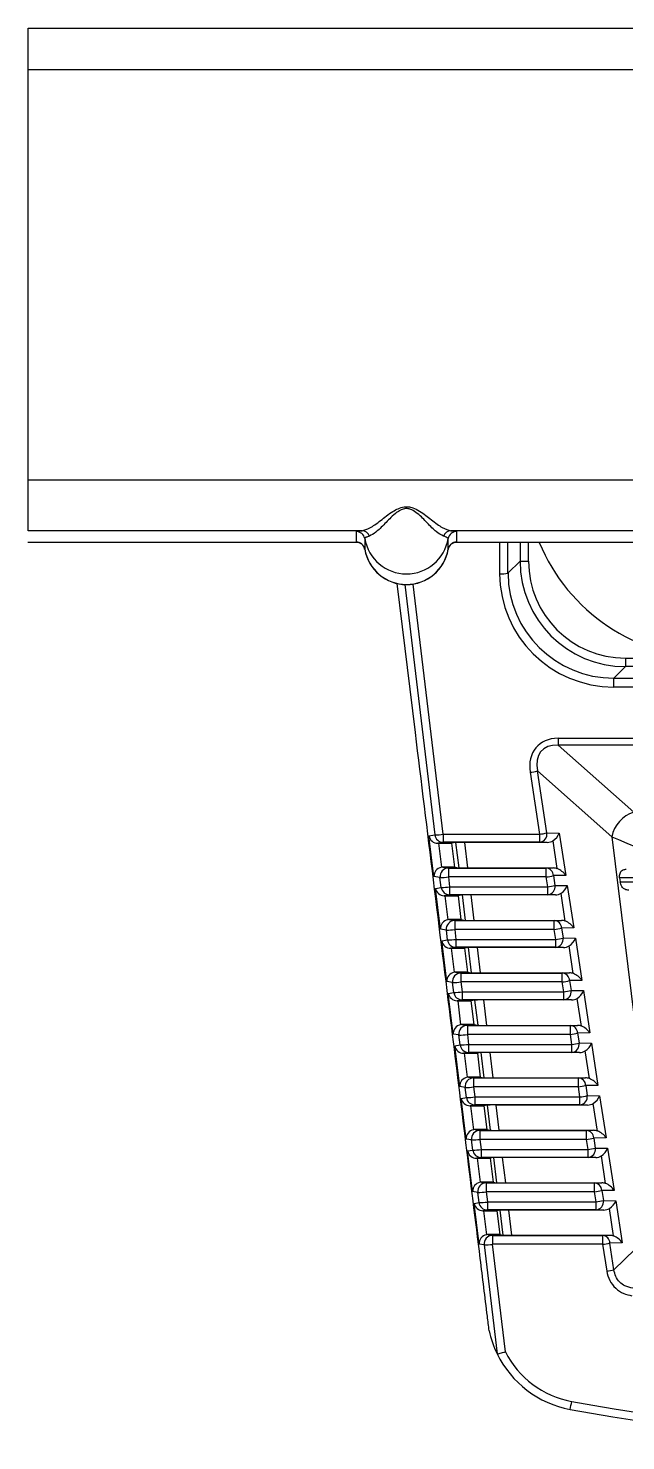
# Model space of a CAD drawing. Extents: x 7 to 135, y 3 to 97.
# Drawn here: x 56.149 to 56.855, y 36.432 to 38.1 of the extents above; entities that cross this region are included whole.
import ezdxf

# ---------------------------------------------------------------- set-up
doc = ezdxf.new("R2010")
doc.units = 0
doc.header["$MEASUREMENT"] = 0
doc.layers.add('OBJECT', color=7, linetype='CONTINUOUS')

msp = doc.modelspace()

# ---------------------------------------------------------------- linework, layer by layer
at = {"layer": 'OBJECT'}
for p, q in [((56.1495, 38.1), (58.2431, 38.1)), ((56.1495, 38.051), (56.1495, 38.1)), ((56.1495, 37.5666), (56.1495, 38.051)), ((58.2431, 38.051), (56.1495, 38.051)), ((56.1495, 37.5066), (56.1495, 37.5666)), ((56.1495, 37.5666), (58.2431, 37.5666)), ((56.5438, 37.5066), (56.1495, 37.5066)), ((56.5371, 37.5057), (56.5438, 37.5066)), ((56.5371, 37.4932), (56.5371, 37.5057)), ((56.547, 37.4973), (56.547, 37.4849)), ((56.6456, 37.4849), (56.6456, 37.4973)), ((57.1438, 37.5066), (56.6488, 37.5066)), ((56.6554, 37.5057), (56.6554, 37.4932)), ((56.5371, 37.4929), (56.149, 37.4929)), ((56.5371, 37.4929), (56.5371, 37.4932)), ((56.547, 37.4849), (56.547, 37.4846)), ((56.6455, 37.4846), (56.6456, 37.4849)), ((56.6554, 37.4932), (56.6554, 37.4929)), ((57.1371, 37.4929), (56.6554, 37.4929)), ((56.7061, 37.4929), (56.7063, 37.4559)), ((56.7162, 37.4564), (56.716, 37.4929)), ((56.7306, 37.4929), (56.7306, 37.4707)), ((56.7405, 37.4707), (56.7405, 37.4929)), ((56.7306, 37.4707), (56.7162, 37.4564)), ((56.7306, 37.4707), (56.7405, 37.4707)), ((56.6068, 37.2684), (56.5852, 37.4443)), ((56.5944, 37.4431), (56.6299, 37.1475)), ((56.6398, 37.1482), (56.6043, 37.4437)), ((56.8551, 37.3562), (56.8551, 37.3462)), ((56.8551, 37.3562), (57.5376, 37.3562)), ((56.8414, 37.3325), (56.8551, 37.3462)), ((56.8414, 37.322), (56.8414, 37.3325)), ((56.8414, 37.3325), (57.5514, 37.3325)), ((57.5376, 37.3462), (56.8551, 37.3462)), ((57.5514, 37.322), (56.8414, 37.322)), ((56.7754, 37.2615), (57.6173, 37.2615)), ((56.7754, 37.2615), (56.7754, 37.2534)), ((57.6173, 37.2534), (56.7754, 37.2534)), ((56.8647, 37.1743), (56.7754, 37.2534)), ((56.7424, 37.2214), (56.7536, 37.1482)), ((56.7622, 37.1498), (56.751, 37.223)), ((56.751, 37.223), (56.8389, 37.1452)), ((56.6229, 37.1463), (56.6299, 37.1475)), ((56.6398, 37.1482), (56.7536, 37.1482)), ((56.6398, 37.1482), (56.6398, 37.1387)), ((56.7536, 37.1482), (56.7536, 37.1387)), ((56.7622, 37.1498), (56.7768, 37.1496)), ((56.7768, 37.1496), (56.7845, 37.0996)), ((56.6288, 37.0982), (56.6229, 37.1463)), ((56.6398, 37.1387), (56.6333, 37.1376)), ((56.634, 37.1376), (56.6496, 37.1376)), ((56.634, 37.1376), (56.6375, 37.1092)), ((56.7536, 37.1387), (56.6398, 37.1387)), ((56.6548, 37.1385), (56.6496, 37.1376)), ((56.6496, 37.1376), (56.6531, 37.1094)), ((56.6584, 37.1085), (56.6548, 37.1385)), ((56.7627, 37.1386), (56.6648, 37.1386)), ((56.6648, 37.1386), (56.6684, 37.1084)), ((56.7627, 37.1386), (56.7536, 37.1387)), ((56.7744, 37.1076), (56.7694, 37.1404)), ((56.8389, 37.1452), (56.8953, 36.6864)), ((56.6359, 37.0971), (56.6288, 37.0982)), ((56.6373, 37.0855), (56.6359, 37.0971)), ((56.6392, 37.1094), (56.6459, 37.1083)), ((56.6531, 37.1094), (56.6392, 37.1094)), ((56.6459, 37.1083), (56.6459, 37.0978)), ((56.6459, 37.1083), (56.7614, 37.1083)), ((56.7614, 37.0978), (56.6459, 37.0978)), ((56.6459, 37.0978), (56.6473, 37.0862)), ((56.6531, 37.1094), (56.6584, 37.1085)), ((56.6684, 37.1084), (56.7698, 37.1084)), ((56.7614, 37.1083), (56.7698, 37.1084)), ((56.7614, 37.0978), (56.7614, 37.1083)), ((56.7631, 37.0862), (56.7614, 37.0978)), ((56.7845, 37.0996), (56.77, 37.0993)), ((56.77, 37.0993), (56.7717, 37.0877)), ((56.8481, 37.0969), (56.8487, 37.0921)), ((57.5446, 37.0969), (56.8481, 37.0969)), ((56.6305, 37.0843), (56.6373, 37.0855)), ((56.6364, 37.0362), (56.6305, 37.0843)), ((56.6473, 37.0862), (56.7631, 37.0862)), ((56.6473, 37.0862), (56.6473, 37.0767)), ((56.7631, 37.0767), (56.7631, 37.0862)), ((56.7717, 37.0877), (56.7863, 37.0875)), ((56.7863, 37.0875), (56.794, 37.0376)), ((56.8487, 37.0921), (57.544, 37.0921)), ((56.6473, 37.0767), (56.6409, 37.0756)), ((56.6416, 37.0756), (56.6572, 37.0756)), ((56.6416, 37.0756), (56.6451, 37.0472)), ((56.7631, 37.0767), (56.6473, 37.0767)), ((56.6623, 37.0765), (56.6572, 37.0756)), ((56.6572, 37.0756), (56.6607, 37.0474)), ((56.6659, 37.0465), (56.6623, 37.0765)), ((56.7723, 37.0766), (56.6723, 37.0766)), ((56.6723, 37.0766), (56.6759, 37.0464)), ((56.7723, 37.0766), (56.7631, 37.0767)), ((56.7839, 37.0456), (56.7789, 37.0784)), ((56.6468, 37.0474), (56.6533, 37.0463)), ((56.6607, 37.0474), (56.6468, 37.0474)), ((56.6607, 37.0474), (56.6659, 37.0465)), ((56.6759, 37.0464), (56.7793, 37.0464)), ((56.7709, 37.0463), (56.7793, 37.0464)), ((56.6434, 37.0351), (56.6364, 37.0362)), ((56.6448, 37.0234), (56.6434, 37.0351)), ((56.6533, 37.0463), (56.6533, 37.0358)), ((56.6533, 37.0463), (56.7709, 37.0463)), ((56.7709, 37.0358), (56.6533, 37.0358)), ((56.6533, 37.0358), (56.6547, 37.0241)), ((56.7709, 37.0358), (56.7709, 37.0463)), ((56.7727, 37.0241), (56.7709, 37.0358)), ((56.794, 37.0376), (56.7795, 37.0374)), ((56.7795, 37.0374), (56.7813, 37.0257)), ((56.6381, 37.0223), (56.6448, 37.0234)), ((56.644, 36.9742), (56.6381, 37.0223)), ((56.6547, 37.0147), (56.6485, 37.0136)), ((56.6492, 37.0136), (56.6648, 37.0136)), ((56.6492, 37.0136), (56.6527, 36.9852)), ((56.6547, 37.0241), (56.7727, 37.0241)), ((56.6547, 37.0241), (56.6547, 37.0147)), ((56.7727, 37.0147), (56.6547, 37.0147)), ((56.6697, 37.0144), (56.6648, 37.0136)), ((56.6648, 37.0136), (56.6683, 36.9854)), ((56.6733, 36.9846), (56.6697, 37.0144)), ((56.7818, 37.0145), (56.6797, 37.0145)), ((56.6797, 37.0145), (56.6833, 36.9845)), ((56.7727, 37.0147), (56.7727, 37.0241)), ((56.7818, 37.0145), (56.7727, 37.0147)), ((56.7813, 37.0257), (56.7959, 37.0255)), ((56.7934, 36.9837), (56.7884, 37.0164)), ((56.7959, 37.0255), (56.8035, 36.9756)), ((56.6544, 36.9854), (56.6607, 36.9843)), ((56.6683, 36.9854), (56.6544, 36.9854)), ((56.6607, 36.9843), (56.6607, 36.9738)), ((56.6607, 36.9843), (56.7804, 36.9843)), ((56.6683, 36.9854), (56.6733, 36.9846)), ((56.6833, 36.9845), (56.7889, 36.9845)), ((56.7804, 36.9843), (56.7889, 36.9845)), ((56.7804, 36.9738), (56.7804, 36.9843)), ((56.6508, 36.9731), (56.644, 36.9742)), ((56.6522, 36.9614), (56.6508, 36.9731)), ((56.7804, 36.9738), (56.6607, 36.9738)), ((56.6607, 36.9738), (56.6621, 36.9621)), ((56.7822, 36.9621), (56.7804, 36.9738)), ((56.8035, 36.9756), (56.789, 36.9754)), ((56.789, 36.9754), (56.7908, 36.9637)), ((56.7908, 36.9637), (56.8054, 36.9635)), ((56.8054, 36.9635), (56.813, 36.9137)), ((56.6457, 36.9603), (56.6522, 36.9614)), ((56.6516, 36.9122), (56.6457, 36.9603)), ((56.6621, 36.9526), (56.6561, 36.9516)), ((56.6568, 36.9516), (56.6725, 36.9516)), ((56.6568, 36.9516), (56.6603, 36.9232)), ((56.6621, 36.9621), (56.7822, 36.9621)), ((56.6621, 36.9621), (56.6621, 36.9526)), ((56.7822, 36.9526), (56.6621, 36.9526)), ((56.6772, 36.9524), (56.6725, 36.9516)), ((56.6725, 36.9516), (56.6759, 36.9234)), ((56.6808, 36.9226), (56.6772, 36.9524)), ((56.7913, 36.9525), (56.6872, 36.9525)), ((56.6872, 36.9525), (56.6908, 36.9225)), ((56.7822, 36.9526), (56.7822, 36.9621)), ((56.7913, 36.9525), (56.7822, 36.9526)), ((56.803, 36.9217), (56.7979, 36.9543)), ((56.6621, 36.9234), (56.6682, 36.9224)), ((56.6759, 36.9234), (56.6621, 36.9234)), ((56.6682, 36.9224), (56.6682, 36.9119)), ((56.6682, 36.9224), (56.7899, 36.9224)), ((56.6759, 36.9234), (56.6808, 36.9226)), ((56.6908, 36.9225), (56.7984, 36.9225)), ((56.7899, 36.9224), (56.7984, 36.9225)), ((56.7899, 36.9119), (56.7899, 36.9224)), ((56.813, 36.9137), (56.7985, 36.9134)), ((56.7985, 36.9134), (56.8003, 36.9017)), ((56.6583, 36.9112), (56.6516, 36.9122)), ((56.6533, 36.8983), (56.6597, 36.8994)), ((56.6592, 36.8502), (56.6533, 36.8983)), ((56.6597, 36.8994), (56.6583, 36.9112)), ((56.7899, 36.9119), (56.6682, 36.9119)), ((56.6682, 36.9119), (56.6696, 36.9001)), ((56.6696, 36.9001), (56.7917, 36.9001)), ((56.6696, 36.9001), (56.6696, 36.8906)), ((56.7917, 36.9001), (56.7899, 36.9119)), ((56.7917, 36.8906), (56.7917, 36.9001)), ((56.8003, 36.9017), (56.8149, 36.9014)), ((56.8149, 36.9014), (56.8225, 36.8517)), ((56.6696, 36.8906), (56.6637, 36.8896)), ((56.6644, 36.8896), (56.6801, 36.8896)), ((56.6644, 36.8896), (56.6679, 36.8612)), ((56.7917, 36.8906), (56.6696, 36.8906)), ((56.6846, 36.8904), (56.6801, 36.8896)), ((56.6801, 36.8896), (56.6835, 36.8614)), ((56.6882, 36.8606), (56.6846, 36.8904)), ((56.8008, 36.8905), (56.6946, 36.8905)), ((56.6946, 36.8905), (56.6982, 36.8605)), ((56.8008, 36.8905), (56.7917, 36.8906)), ((56.8125, 36.8597), (56.8075, 36.8923)), ((56.6657, 36.8492), (56.6592, 36.8502)), ((56.6671, 36.8374), (56.6657, 36.8492)), ((56.6697, 36.8614), (56.6756, 36.8604)), ((56.6835, 36.8614), (56.6697, 36.8614)), ((56.6756, 36.8604), (56.6756, 36.8499)), ((56.6756, 36.8604), (56.7994, 36.8604)), ((56.7994, 36.8499), (56.6756, 36.8499)), ((56.6756, 36.8499), (56.677, 36.838)), ((56.6835, 36.8614), (56.6882, 36.8606)), ((56.6982, 36.8605), (56.8079, 36.8605)), ((56.7994, 36.8604), (56.8079, 36.8605)), ((56.7994, 36.8499), (56.7994, 36.8604)), ((56.8012, 36.838), (56.7994, 36.8499)), ((56.8225, 36.8517), (56.808, 36.8515)), ((56.808, 36.8515), (56.8098, 36.8396)), ((56.6609, 36.8363), (56.6671, 36.8374)), ((56.6668, 36.7882), (56.6609, 36.8363)), ((56.677, 36.838), (56.8012, 36.838)), ((56.677, 36.838), (56.677, 36.8286)), ((56.8012, 36.8286), (56.8012, 36.838)), ((56.8098, 36.8396), (56.8244, 36.8394)), ((56.822, 36.7977), (56.817, 36.8303)), ((56.8244, 36.8394), (56.8321, 36.7897)), ((56.677, 36.8286), (56.6714, 36.8276)), ((56.6721, 36.8276), (56.6877, 36.8276)), ((56.6721, 36.8276), (56.6755, 36.7992)), ((56.8012, 36.8286), (56.677, 36.8286)), ((56.6921, 36.8284), (56.6877, 36.8276)), ((56.6877, 36.8276), (56.6912, 36.7994)), ((56.6956, 36.7986), (56.6921, 36.8284)), ((56.8103, 36.8284), (56.702, 36.8284)), ((56.702, 36.8284), (56.7056, 36.7986)), ((56.8103, 36.8284), (56.8012, 36.8286)), ((56.6773, 36.7994), (56.683, 36.7984)), ((56.6912, 36.7994), (56.6773, 36.7994)), ((56.683, 36.7984), (56.683, 36.7879)), ((56.683, 36.7984), (56.8089, 36.7984)), ((56.6912, 36.7994), (56.6956, 36.7986)), ((56.7056, 36.7986), (56.8174, 36.7986)), ((56.8089, 36.7984), (56.8174, 36.7986)), ((56.8089, 36.7879), (56.8089, 36.7984)), ((56.6731, 36.7872), (56.6668, 36.7882)), ((56.6746, 36.7753), (56.6731, 36.7872)), ((56.8089, 36.7879), (56.683, 36.7879)), ((56.683, 36.7879), (56.6845, 36.776)), ((56.8108, 36.776), (56.8089, 36.7879)), ((56.8321, 36.7897), (56.8175, 36.7895)), ((56.8175, 36.7895), (56.8193, 36.7776)), ((56.6685, 36.7743), (56.6746, 36.7753)), ((56.6744, 36.7262), (56.6685, 36.7743)), ((56.6845, 36.7665), (56.679, 36.7656)), ((56.6797, 36.7656), (56.6953, 36.7656)), ((56.6797, 36.7656), (56.6832, 36.7372)), ((56.6845, 36.776), (56.8108, 36.776)), ((56.6845, 36.776), (56.6845, 36.7665)), ((56.8108, 36.7665), (56.6845, 36.7665)), ((56.6995, 36.7663), (56.6953, 36.7656)), ((56.6953, 36.7656), (56.6988, 36.7374)), ((56.7031, 36.7367), (56.6995, 36.7663)), ((56.8199, 36.7664), (56.7095, 36.7664)), ((56.7095, 36.7664), (56.7131, 36.7366)), ((56.8108, 36.7665), (56.8108, 36.776)), ((56.8199, 36.7664), (56.8108, 36.7665)), ((56.8193, 36.7776), (56.8339, 36.7774)), ((56.8315, 36.7358), (56.8265, 36.7683)), ((56.8339, 36.7774), (56.8416, 36.7277)), ((56.6849, 36.7374), (56.6905, 36.7365)), ((56.6988, 36.7374), (56.6849, 36.7374)), ((56.6905, 36.7365), (56.6905, 36.7259)), ((56.6905, 36.7365), (56.8184, 36.7365)), ((56.6988, 36.7374), (56.7031, 36.7367)), ((56.7131, 36.7366), (56.8269, 36.7366)), ((56.8184, 36.7365), (56.8269, 36.7366)), ((56.8184, 36.7259), (56.8184, 36.7365)), ((56.6806, 36.7252), (56.6744, 36.7262)), ((56.6762, 36.7123), (56.682, 36.7133)), ((56.682, 36.7133), (56.6806, 36.7252)), ((56.8184, 36.7259), (56.6905, 36.7259)), ((56.6905, 36.7259), (56.6919, 36.714)), ((56.6919, 36.714), (56.8203, 36.714)), ((56.6919, 36.714), (56.6919, 36.7045)), ((56.8203, 36.714), (56.8184, 36.7259)), ((56.8203, 36.7045), (56.8203, 36.714)), ((56.8416, 36.7277), (56.827, 36.7275)), ((56.827, 36.7275), (56.8289, 36.7156)), ((56.8289, 36.7156), (56.8435, 36.7154)), ((56.8435, 36.7154), (56.8511, 36.6658)), ((56.6821, 36.6642), (56.6762, 36.7123)), ((56.6919, 36.7045), (56.6866, 36.7036)), ((56.6873, 36.7036), (56.7029, 36.7036)), ((56.6873, 36.7036), (56.6908, 36.6752)), ((56.8203, 36.7045), (56.6919, 36.7045)), ((56.7069, 36.7043), (56.7029, 36.7036)), ((56.7029, 36.7036), (56.7064, 36.6754)), ((56.7105, 36.6747), (56.7069, 36.7043)), ((56.8294, 36.7044), (56.7169, 36.7044)), ((56.7169, 36.7044), (56.7205, 36.6746)), ((56.8294, 36.7044), (56.8203, 36.7045)), ((56.841, 36.6738), (56.836, 36.7062)), ((56.8953, 36.6864), (56.8414, 36.6339)), ((56.688, 36.6633), (56.6821, 36.6642)), ((56.688, 36.6633), (56.7034, 36.5346)), ((56.6925, 36.6754), (56.6979, 36.6745)), ((56.7064, 36.6754), (56.6925, 36.6754)), ((56.6979, 36.6745), (56.828, 36.6745)), ((56.6979, 36.6745), (56.6979, 36.664)), ((56.7132, 36.537), (56.6979, 36.664)), ((56.828, 36.664), (56.6979, 36.664)), ((56.7064, 36.6754), (56.7105, 36.6747)), ((56.7205, 36.6746), (56.8364, 36.6746)), ((56.828, 36.6745), (56.8364, 36.6746)), ((56.828, 36.6745), (56.828, 36.664)), ((56.828, 36.664), (56.8328, 36.6324)), ((56.8511, 36.6658), (56.8365, 36.6655)), ((56.8414, 36.6339), (56.8365, 36.6655)), ((56.7034, 36.5346), (56.7034, 36.5346))]:
    msp.add_line(p, q, dxfattribs=at)
at = {"layer": 'OBJECT', "flags": 128}
msp.add_lwpolyline([(56.8389, 37.1452), (56.8468, 37.1419), (56.8567, 37.1378), (56.8682, 37.1331), (56.8809, 37.1278), (56.8941, 37.1224)], dxfattribs=at)
at = {"layer": 'OBJECT'}
for centre, radius, start, end in [((56.5371, 37.4957), 0.01, 9.5971, 90.0058), ((56.5435, 37.4971), 0.00955, 20.216, 88.7428), ((56.5963, 37.5057), 0.05, 189.6016, 350.3984), ((56.649, 37.4971), 0.00955, 91.2572, 159.784), ((56.6554, 37.4957), 0.01, 89.9955, 170.4016), ((56.5371, 37.4832), 0.01, 9.6002, 90.0027), ((56.5963, 37.4932), 0.05, 189.6012, 350.3988), ((56.5963, 37.4931), 0.05, 189.7317, 350.2565), ((56.6554, 37.4832), 0.01, 89.9986, 170.3985), ((56.9564, 37.577), 0.22, 202.4706, 270), ((56.7082, 37.5137), 0.0579, 268.0846, 277.9764), ((56.7261, 37.334), 0.1138, 278.2322, 282.6348), ((56.8758, 37.1385), 0.0374, 107.1842, 169.8155), ((56.6311, 37.2012), 0.0537, 268.6717, 279.2882), ((56.6398, 37.1487), 0.01, 186.9753, 269.9378), ((56.7374, 37.2606), 0.1136, 278.2282, 282.6388), ((56.7527, 37.1483), 0.0096, 275.3125, 8.9544), ((56.6459, 37.0983), 0.01, 90.0792, 186.988), ((56.6372, 37.1508), 0.0537, 268.6717, 279.2881), ((56.7607, 37.099), 0.00928, 1.9187, 85.8039), ((56.7452, 37.2099), 0.1133, 278.2226, 282.6447), ((56.6386, 37.1392), 0.0538, 268.6789, 279.2845), ((56.6473, 37.0867), 0.01, 186.9763, 269.9369), ((56.7469, 37.1985), 0.1135, 278.2258, 282.6374), ((56.7623, 37.0863), 0.0096, 275.3146, 8.9523), ((56.6533, 37.0363), 0.01, 90.0784, 186.9889), ((56.6446, 37.0888), 0.0537, 268.6717, 279.2881), ((56.7702, 37.0371), 0.00928, 1.9169, 85.8058), ((56.7547, 37.148), 0.1134, 278.2255, 282.6418), ((56.646, 37.0771), 0.0537, 268.6717, 279.2881), ((56.6547, 37.0247), 0.01, 186.9762, 269.9378), ((56.7564, 37.1365), 0.1136, 278.2282, 282.6388), ((56.7718, 37.0242), 0.0096, 275.313, 8.9538), ((56.6607, 36.9743), 0.01, 90.0769, 186.9904), ((56.7797, 36.9751), 0.00928, 1.9163, 85.8074), ((56.6521, 37.0268), 0.0537, 268.6717, 279.2881), ((56.7641, 37.0864), 0.1138, 278.2326, 282.6344), ((56.7659, 37.0745), 0.1135, 278.2258, 282.6374), ((56.7813, 36.9622), 0.0096, 275.3146, 8.9523), ((56.6535, 37.0152), 0.0538, 268.6788, 279.2844), ((56.6621, 36.9626), 0.01, 186.9763, 269.9377), ((56.6682, 36.9124), 0.01, 90.0764, 186.9909), ((56.7892, 36.9131), 0.00928, 1.9157, 85.8079), ((56.7737, 37.0242), 0.1136, 278.2262, 282.637), ((56.6595, 36.9649), 0.0538, 268.6788, 279.2844), ((56.6609, 36.9531), 0.0537, 268.672, 279.2879), ((56.6696, 36.9006), 0.01, 186.9753, 269.9386), ((56.7755, 37.0125), 0.1136, 278.2282, 282.6388), ((56.7908, 36.9002), 0.0096, 275.3134, 8.9535), ((56.6756, 36.8504), 0.01, 90.0792, 186.988), ((56.6669, 36.9029), 0.0537, 268.6717, 279.2881), ((56.7987, 36.8512), 0.00928, 1.9178, 85.8058), ((56.7832, 36.962), 0.1133, 278.2227, 282.6443), ((56.6684, 36.8911), 0.0538, 268.6789, 279.2845), ((56.677, 36.8386), 0.01, 186.9763, 269.9369), ((56.785, 36.9504), 0.1136, 278.2262, 282.637), ((56.8003, 36.8381), 0.0096, 275.3159, 8.951), ((56.6831, 36.7884), 0.01, 90.0769, 186.9904), ((56.8083, 36.7892), 0.00928, 1.9157, 85.8079), ((56.6744, 36.8409), 0.0537, 268.6717, 279.2881), ((56.7927, 36.9003), 0.1136, 278.2282, 282.6388), ((56.6758, 36.829), 0.0537, 268.6717, 279.2881), ((56.6845, 36.7765), 0.01, 186.9767, 269.9373), ((56.7945, 36.8884), 0.1136, 278.2281, 282.6392), ((56.8099, 36.7761), 0.0096, 275.3135, 8.9543), ((56.6905, 36.7265), 0.01, 90.0769, 186.9904), ((56.8178, 36.7272), 0.00928, 1.9157, 85.8079), ((56.6818, 36.779), 0.0537, 268.6762, 279.287), ((56.6832, 36.767), 0.0538, 268.6788, 279.2844), ((56.6919, 36.7145), 0.01, 186.9763, 269.9377), ((56.8022, 36.8383), 0.1135, 278.2258, 282.6374), ((56.804, 36.8264), 0.1135, 278.2258, 282.6377), ((56.8194, 36.7141), 0.0096, 275.3151, 8.9527), ((56.6979, 36.6645), 0.01, 90.0764, 186.9909), ((56.6892, 36.717), 0.0538, 268.6788, 279.2844), ((56.8273, 36.6652), 0.00928, 1.9157, 85.8079), ((56.8117, 36.7763), 0.1135, 278.2258, 282.6374), ((56.8166, 36.7447), 0.1135, 278.2258, 282.6377), ((56.8113, 36.5871), 0.12, 192.1071, 205.9218), ((56.8113, 36.5871), 0.12, 205.9218, 259.5863), ((56.8113, 36.5866), 0.11, 206.7863, 259.5863), ((56.5515, 36.5201), 0.2436, 347.8952, 350.1259), ((57.1964, 38.682), 2.25, 259.5863, 280.4137), ((57.1964, 38.6815), 2.24, 259.5863, 280.4137)]:
    msp.add_arc(centre, radius, start, end, dxfattribs=at)
for centre, major_axis, ratio, start_param, end_param in [((56.856, 37.4716), (0.089, 0.089), 0.993631, 2.359993, 3.923193), ((56.856, 37.4716), (-0.0819, -0.0819), 0.992433, 5.501585, 7.064785), ((56.8418, 37.4569), (0.1299, 0.0387), 0.994537, 2.858136, 4.421336), ((56.8418, 37.4574), (0.1188, 0.0407), 0.993756, 2.817752, 4.380952), ((56.7901, 37.2139), (0.0395, -0.0379), 0.729911, 2.491467, 3.902993), ((56.7901, 37.2144), (0.0343, -0.0324), 0.634863, 2.486313, 3.897839), ((56.7682, 37.1485), (0.00769, 0.00883), 0.591833, 4.240523, 5.294934), ((56.6328, 37.1475), (0.00821, -0.00613), 0.948914, 3.930724, 5.379061), ((56.634, 37.1375), (0.0101, 0), 0.008662, 1.57186, 1.64196), ((56.6649, 37.1385), (0.0101, 0), 0.00868, 1.578121, 3.090203), ((56.7624, 37.1486), (0.0115, -0.0012), 0.861198, 4.83308, 5.450813), ((56.6387, 37.0995), (0.00734, 0.00707), 0.946913, 0.952763, 2.471199), ((56.6392, 37.0994), (-0.00989, 0.0016), 0.998514, 4.873219, 5.047119), ((56.6685, 37.1085), (0.0101, 0), 0.008673, 3.195065, 4.707147), ((56.7701, 37.0984), (0.0115, -0.0009), 0.862782, 1.251345, 1.657606), ((56.7759, 37.0985), (0.00979, -0.00828), 0.557988, 1.093963, 2.148375), ((56.6404, 37.0855), (0.00821, -0.00613), 0.948914, 3.930724, 5.379061), ((56.7777, 37.0865), (0.00769, 0.00883), 0.591833, 4.240523, 5.294934), ((56.6416, 37.0755), (0.0101, 0), 0.008662, 1.57186, 1.64196), ((56.6723, 37.0765), (0.0101, 0), 0.00868, 1.578121, 3.090203), ((56.7719, 37.0866), (0.0115, -0.0012), 0.861198, 4.83308, 5.450813), ((56.6463, 37.0375), (0.00734, 0.00707), 0.946913, 0.952763, 2.471199), ((56.6468, 37.0374), (-0.00989, 0.0016), 0.998514, 4.873219, 5.047119), ((56.6759, 37.0465), (0.0101, 0), 0.008673, 3.195065, 4.707147), ((56.7796, 37.0365), (0.0115, -0.0009), 0.862782, 1.251345, 1.657606), ((56.7854, 37.0365), (0.00979, -0.00828), 0.557988, 1.093963, 2.148375), ((56.648, 37.0235), (0.00821, -0.00613), 0.948914, 3.930724, 5.379061), ((56.6492, 37.0135), (0.0101, 0), 0.008662, 1.57186, 1.64196), ((56.6798, 37.0144), (0.0101, 0), 0.00868, 1.578121, 3.090203), ((56.7814, 37.0245), (0.0115, -0.0012), 0.861198, 4.83308, 5.450813), ((56.7873, 37.0244), (0.00769, 0.00883), 0.591833, 4.240523, 5.294934), ((56.6539, 36.9755), (0.00734, 0.00707), 0.946913, 0.952763, 2.471199), ((56.6544, 36.9754), (-0.00989, 0.0016), 0.998514, 4.873219, 5.047119), ((56.6834, 36.9846), (0.0101, 0), 0.008673, 3.195065, 4.707147), ((56.7891, 36.9745), (0.0115, -0.0009), 0.862782, 1.251345, 1.657606), ((56.7949, 36.9746), (0.00979, -0.00828), 0.557988, 1.093963, 2.148375), ((56.7968, 36.9624), (0.00769, 0.00883), 0.591833, 4.240523, 5.294934), ((56.6556, 36.9615), (0.00821, -0.00613), 0.948914, 3.930724, 5.379061), ((56.6568, 36.9515), (0.0101, 0), 0.008662, 1.57186, 1.64196), ((56.6872, 36.9524), (0.0101, 0), 0.00868, 1.578121, 3.090203), ((56.7909, 36.9625), (0.0115, -0.0012), 0.861198, 4.83308, 5.450813), ((56.6615, 36.9135), (0.00734, 0.00707), 0.946913, 0.952763, 2.471199), ((56.6621, 36.9134), (-0.00989, 0.0016), 0.998514, 4.873219, 5.047119), ((56.6908, 36.9226), (0.0101, 0), 0.008673, 3.195065, 4.707147), ((56.7986, 36.9125), (0.0115, -0.0009), 0.862782, 1.251345, 1.657606), ((56.8044, 36.9126), (0.00979, -0.00828), 0.557988, 1.093963, 2.148375), ((56.6632, 36.8995), (0.00821, -0.00613), 0.948914, 3.930724, 5.379061), ((56.8063, 36.9004), (0.00769, 0.00883), 0.591833, 4.240523, 5.294934), ((56.6645, 36.8895), (0.0101, 0), 0.008662, 1.57186, 1.64196), ((56.6947, 36.8904), (0.0101, 0), 0.00868, 1.578121, 3.090203), ((56.8005, 36.9005), (0.0115, -0.0012), 0.861198, 4.83308, 5.450813), ((56.6691, 36.8515), (0.00734, 0.00707), 0.946913, 0.952763, 2.471199), ((56.6697, 36.8514), (-0.00989, 0.0016), 0.998514, 4.873219, 5.047119), ((56.6982, 36.8606), (0.0101, 0), 0.008673, 3.195065, 4.707147), ((56.8081, 36.8505), (0.0115, -0.0009), 0.862782, 1.251345, 1.657606), ((56.8139, 36.8506), (0.00979, -0.00828), 0.557988, 1.093963, 2.148375), ((56.6708, 36.8375), (0.00821, -0.00613), 0.948914, 3.930724, 5.379061), ((56.81, 36.8384), (0.0115, -0.0012), 0.861198, 4.83308, 5.450813), ((56.8158, 36.8384), (0.00769, 0.00883), 0.591833, 4.240523, 5.294934), ((56.6721, 36.8275), (0.0101, 0), 0.008662, 1.57186, 1.64196), ((56.7021, 36.8284), (0.0101, 0), 0.00868, 1.578121, 3.090203), ((56.6767, 36.7895), (0.00734, 0.00707), 0.946913, 0.952763, 2.471199), ((56.6773, 36.7894), (-0.00989, 0.0016), 0.998514, 4.873219, 5.047119), ((56.7057, 36.7986), (0.0101, 0), 0.008673, 3.195065, 4.707147), ((56.8176, 36.7886), (0.0115, -0.0009), 0.862782, 1.251345, 1.657606), ((56.8235, 36.7887), (0.00979, -0.00828), 0.557988, 1.093963, 2.148375), ((56.6785, 36.7755), (0.00821, -0.00613), 0.948914, 3.930724, 5.379061), ((56.6797, 36.7655), (0.0101, 0), 0.008662, 1.57186, 1.64196), ((56.7096, 36.7663), (0.0101, 0), 0.00868, 1.578121, 3.090203), ((56.8195, 36.7764), (0.0115, -0.0012), 0.861198, 4.83308, 5.450813), ((56.8253, 36.7763), (0.00769, 0.00883), 0.591833, 4.240523, 5.294934), ((56.6844, 36.7275), (0.00734, 0.00707), 0.946913, 0.952763, 2.471199), ((56.6849, 36.7274), (-0.00989, 0.0016), 0.998514, 4.873219, 5.047119), ((56.7131, 36.7367), (0.0101, 0), 0.008673, 3.195065, 4.707147), ((56.8272, 36.7266), (0.0115, -0.0009), 0.862782, 1.251345, 1.657606), ((56.833, 36.7267), (0.00979, -0.00828), 0.557988, 1.093963, 2.148375), ((56.8349, 36.7143), (0.00769, 0.00883), 0.591833, 4.240523, 5.294934), ((56.6861, 36.7135), (0.00821, -0.00613), 0.948914, 3.930724, 5.379061), ((56.6873, 36.7035), (0.0101, 0), 0.008662, 1.57186, 1.64196), ((56.717, 36.7043), (0.0101, 0), 0.00868, 1.578121, 3.090203), ((56.829, 36.7144), (0.0115, -0.0012), 0.861198, 4.83308, 5.450813), ((56.692, 36.6655), (0.00734, 0.00707), 0.946913, 0.952763, 2.471199), ((56.6925, 36.6654), (-0.00989, 0.0016), 0.998514, 4.873219, 5.047119), ((56.7206, 36.6747), (0.0101, 0), 0.008673, 3.195065, 4.707147), ((56.8367, 36.6646), (0.0115, -0.0009), 0.862782, 1.251345, 1.657606), ((56.8425, 36.6647), (0.00979, -0.00828), 0.557988, 1.093963, 2.148375)]:
    msp.add_ellipse(centre, major_axis=major_axis, ratio=ratio, start_param=start_param, end_param=end_param, dxfattribs=at)
for points, knots in [([(56.5438, 37.5066), (56.5467, 37.5074), (56.5528, 37.5089), (56.5651, 37.5181), (56.5764, 37.5273), (56.5863, 37.5329), (56.5927, 37.535), (56.5987, 37.5351), (56.6051, 37.5335), (56.6148, 37.5283), (56.6265, 37.5189), (56.6392, 37.5092), (56.6455, 37.5075), (56.6488, 37.5066)], [0, 0, 0, 0, 0.128459, 0.265198, 0.392988, 0.437147, 0.483316, 0.514866, 0.545911, 0.602368, 0.724257, 0.859505, 1, 1, 1, 1]), ([(56.64, 37.5004), (56.6373, 37.5017), (56.6321, 37.5043), (56.6216, 37.515), (56.612, 37.5252), (56.6038, 37.531), (56.5984, 37.5328), (56.5934, 37.5328), (56.59, 37.5314), (56.5864, 37.5293), (56.5795, 37.5242), (56.5701, 37.5142), (56.5599, 37.5039), (56.5549, 37.5015), (56.5525, 37.5004)], [0, 0, 0, 0, 0.147739, 0.286547, 0.407209, 0.459794, 0.487158, 0.514362, 0.551097, 0.555602, 0.597246, 0.724145, 0.86479, 1, 1, 1, 1]), ([(56.5525, 37.5004), (56.551, 37.4998), (56.547, 37.4985), (56.547, 37.4978), (56.547, 37.4973)], [0, 0, 0, 0, 0.382887, 1, 1, 1, 1]), ([(56.6456, 37.4973), (56.6456, 37.4975), (56.6456, 37.498), (56.6423, 37.4994), (56.64, 37.5004)], [0, 0, 0, 0, 0.318593, 1, 1, 1, 1]), ([(56.6488, 37.5066), (56.6515, 37.5064), (56.6554, 37.5061), (56.6554, 37.5058), (56.6554, 37.5057)], [0, 0, 0, 0, 0.6904, 1, 1, 1, 1]), ([(56.547, 37.4846), (56.5469, 37.4848), (56.5467, 37.4861), (56.5457, 37.4884), (56.5435, 37.4909), (56.5405, 37.4926), (56.5383, 37.4928), (56.5371, 37.4929)], [0, 0, 0, 0, 0.047802, 0.277776, 0.51853, 0.759259, 1, 1, 1, 1]), ([(56.6554, 37.4929), (56.6543, 37.4928), (56.652, 37.4926), (56.649, 37.4909), (56.6468, 37.4884), (56.6458, 37.4861), (56.6456, 37.4848), (56.6455, 37.4846)], [0, 0, 0, 0, 0.240741, 0.48147, 0.722224, 0.952198, 1, 1, 1, 1]), ([(56.694, 36.5619), (56.6933, 36.5676), (56.6898, 36.596), (56.675, 36.7154), (56.6466, 36.9452), (56.6211, 37.1523), (56.6068, 37.2684)], [0, 0, 0, 0, 0.0241478, 0.1207388, 0.5071031, 1, 1, 1, 1]), ([(56.8481, 37.0969), (56.8481, 37.0978), (56.8479, 37.0996), (56.8485, 37.1021), (56.8496, 37.1044), (56.8518, 37.1062), (56.8541, 37.1068), (56.8557, 37.1069), (56.8559, 37.1069)], [0, 0, 0, 0, 0.1503582, 0.3007176, 0.4522286, 0.6589744, 0.9428551, 1, 1, 1, 1]), ([(56.859, 37.0821), (56.8573, 37.0823), (56.8546, 37.0826), (56.8516, 37.085), (56.8499, 37.0877), (56.849, 37.0902), (56.8488, 37.0917), (56.8487, 37.0921)], [0, 0, 0, 0, 0.345931, 0.577483, 0.767325, 0.92801, 1, 1, 1, 1]), ([(56.8328, 36.6324), (56.8337, 36.6286), (56.8356, 36.6209), (56.843, 36.6117), (56.8523, 36.6055), (56.8592, 36.6039), (56.8625, 36.6032)], [0, 0, 0, 0, 0.261879, 0.524405, 0.776419, 1, 1, 1, 1]), ([(56.8639, 36.6122), (56.8606, 36.6129), (56.8547, 36.614), (56.8477, 36.6192), (56.843, 36.6259), (56.8419, 36.6312), (56.8414, 36.6339)], [0, 0, 0, 0, 0.295335, 0.524718, 0.754461, 1, 1, 1, 1]), ([(56.7034, 36.5346), (56.7036, 36.5346), (56.704, 36.5346), (56.7058, 36.5349), (56.7083, 36.5356), (56.7109, 36.5363), (56.7125, 36.5368), (56.7131, 36.537), (56.7132, 36.537)], [0, 0, 0, 0, 0.21929, 0.438496, 0.659236, 0.882987, 0.985832, 1, 1, 1, 1])]:
    msp.add_open_spline(points, degree=3, knots=knots, dxfattribs=at)

doc.saveas('drawing.dxf')
